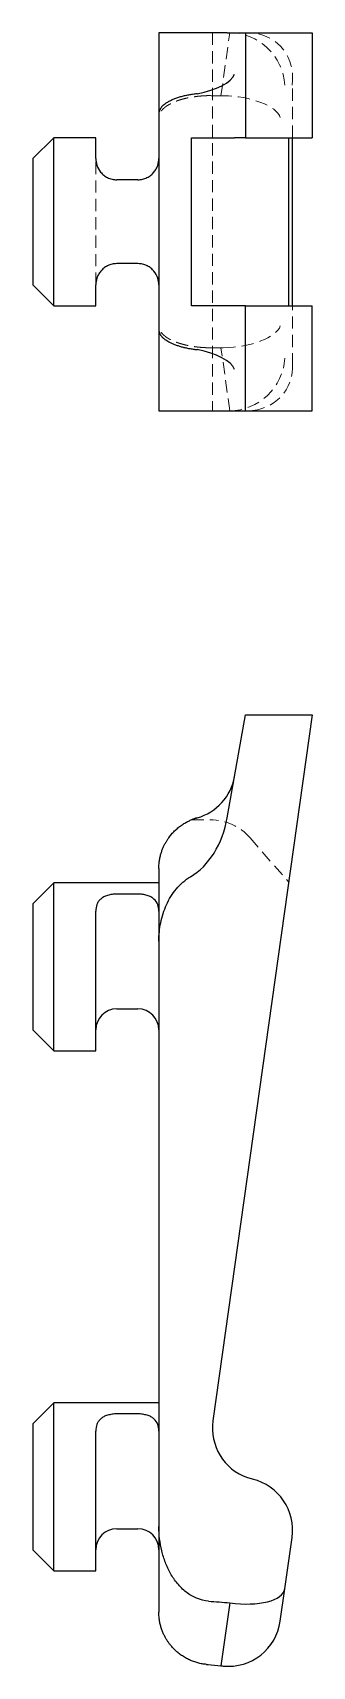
# Model space of a CAD drawing. Header units: millimetres. Extents: x 69 to 243, y 8 to 178.
# Drawn here: x 68.6 to 97.4, y 8.6 to 177.5 of the extents above.
import ezdxf

# ---------------------------------------------------------------- set-up
doc = ezdxf.new("R2010")
doc.units = ezdxf.units.MM
doc.linetypes.add('HIDDEN', pattern=[1.905, 1.27, -0.635])

msp = doc.modelspace()

# ---------------------------------------------------------------- linework, layer by layer
at = {"color": 7, "linetype": 'Continuous', "lineweight": 25}
for p, q in [((88.66, 177.55), (84.87, 177.55)), ((88.66, 177.55), (90.54, 177.55)), ((90.54, 177.55), (97.44, 177.55)), ((90.54, 177.55), (90.54, 166.69)), ((97.44, 177.55), (97.44, 166.69)), ((81.59, 169.19), (81.59, 146.81)), ((70.73, 166.69), (68.56, 164.52)), ((75.07, 166.69), (70.73, 166.69)), ((70.73, 149.31), (70.73, 166.69)), ((75.07, 164.52), (75.07, 166.69)), ((84.95, 149.31), (84.95, 166.69)), ((84.95, 166.69), (85.54, 166.69)), ((85.54, 166.69), (89.41, 166.69)), ((90.54, 166.69), (89.41, 166.69)), ((90.54, 166.69), (97.44, 166.69)), ((95.01, 149.31), (95.01, 166.69)), ((95.41, 149.31), (95.41, 166.69)), ((68.56, 164.52), (68.56, 151.48)), ((79.42, 162.34), (77.25, 162.34)), ((79.42, 153.66), (77.25, 153.66)), ((68.56, 151.48), (70.73, 149.31)), ((75.07, 149.31), (75.07, 151.48)), ((70.73, 149.31), (75.07, 149.31)), ((85.54, 149.31), (84.95, 149.31)), ((89.41, 149.31), (85.54, 149.31)), ((90.54, 149.31), (89.41, 149.31)), ((90.54, 149.31), (97.44, 149.31)), ((90.54, 138.45), (90.54, 149.31)), ((97.44, 138.45), (97.44, 149.31)), ((84.87, 138.45), (88.66, 138.45)), ((88.66, 138.45), (90.54, 138.45)), ((90.54, 138.45), (97.44, 138.45)), ((97.44, 107), (87.18, 33.99)), ((88.66, 96.36), (90.54, 107)), ((90.54, 107), (97.44, 107)), ((70.73, 89.62), (68.56, 87.45)), ((81.59, 89.62), (70.73, 89.62)), ((70.73, 80.93), (70.73, 89.62)), ((79.42, 88.46), (77.25, 88.46)), ((68.56, 87.45), (68.56, 80.93)), ((75.07, 72.25), (75.07, 86.68)), ((81.59, 83.58), (81.59, 23.04)), ((68.56, 80.93), (68.56, 74.42)), ((70.73, 72.25), (70.73, 80.93)), ((77.25, 76.59), (79.42, 76.59)), ((68.56, 74.42), (70.73, 72.25)), ((70.73, 72.25), (75.07, 72.25)), ((70.73, 35.86), (68.56, 33.69)), ((81.59, 35.86), (70.73, 35.86)), ((70.73, 27.17), (70.73, 35.86)), ((79.42, 34.7), (77.25, 34.7)), ((68.56, 33.69), (68.56, 27.17)), ((75.07, 18.48), (75.07, 32.92)), ((68.56, 27.17), (68.56, 20.66)), ((70.73, 18.48), (70.73, 27.17)), ((77.25, 22.83), (79.42, 22.83)), ((68.56, 20.66), (70.73, 18.48)), ((94.61, 16.62), (95.36, 21.93)), ((70.73, 18.48), (75.07, 18.48)), ((94.14, 13.27), (94.61, 16.62)), ((88.92, 15.17), (88.01, 8.64))]:
    msp.add_line(p, q, dxfattribs=at)
at = {"color": 7, "linetype": 'HIDDEN', "lineweight": 18}
for p, q in [((87.13, 177.55), (87.13, 138.45)), ((88.01, 171.03), (88.92, 177.55)), ((95.41, 166.69), (95.41, 172.87)), ((75.07, 151.48), (75.07, 164.52)), ((95.41, 143.13), (95.41, 149.31)), ((88.92, 138.45), (88.01, 144.97)), ((84.95, 96.14), (86.92, 96.14)), ((91.02, 94.27), (95.01, 89.69))]:
    msp.add_line(p, q, dxfattribs=at)
at = {"color": 7, "linetype": 'Continuous', "lineweight": 25}
for centre, radius, start, end in [((84.07, 101.57), 5.43, 285.7954, 350), ((87.02, 91.12), 5.43, 105.7954, 112.41), ((77.25, 74.42), 2.17, 90, 180), ((79.42, 74.42), 2.17, 0, 90), ((92.56, 33.23), 5.43, 172, 250.463), ((89.98, 22.68), 5.43, 352, 76.2608), ((77.25, 20.66), 2.17, 90, 180), ((79.42, 20.66), 2.17, 0, 90), ((88.76, 14.03), 5.43, 264.4794, 352)]:
    msp.add_arc(centre, radius, start, end, dxfattribs=at)
at = {"color": 7, "linetype": 'HIDDEN', "lineweight": 18}
msp.add_arc((86.92, 90.71), 5.43, 41, 90, dxfattribs=at)
for centre, major_axis, ratio, start_param, end_param in [((89.23, 172.12), (-3.65, 4.2), 0.943323, 4.025561, 5.596357), ((89.98, 172.12), (4.1, 4.1), 0.869287, 5.427974, 6.898603), ((88.76, 168.77), (5.43, -0.38), 0.411352, 0.168383, 1.695905), ((88.76, 147.23), (5.43, 0.38), 0.411352, 4.587281, 6.114802), ((89.23, 143.88), (3.65, 4.2), 0.943323, 3.828421, 5.399217), ((89.98, 143.88), (4.1, -4.1), 0.869287, 5.667768, 7.138397)]:
    msp.add_ellipse(centre, major_axis=major_axis, ratio=ratio, start_param=start_param, end_param=end_param, dxfattribs=at)
at = {"color": 7, "linetype": 'Continuous', "lineweight": 25}
for centre, major_axis, ratio, start_param, end_param in [((84.07, 173.28), (5.43, 0.47), 0.409737, 4.95224, 6.07282), ((84.07, 142.72), (5.43, -0.47), 0.409737, 0.210365, 1.330946), ((83.31, 97.3), (-1.34, -7.62), 0.701674, 0.533135, 1.570796), ((89.23, 17.38), (5.38, -0.76), 0.411352, 4.712389, 6.283185)]:
    msp.add_ellipse(centre, major_axis=major_axis, ratio=ratio, start_param=start_param, end_param=end_param, dxfattribs=at)
for points in [[(81.59, 177.55), (81.59, 174.74), (81.59, 171.95), (81.59, 169.19)], [(85.54, 171.24), (85.5, 171.23), (85.46, 171.22), (85.41, 171.22)], [(81.59, 146.81), (81.59, 144.05), (81.59, 141.26), (81.59, 138.45)], [(85.41, 144.78), (85.46, 144.78), (85.5, 144.77), (85.54, 144.76)], [(85.41, 96.31), (85.46, 96.32), (85.5, 96.33), (85.54, 96.34)], [(81.59, 91.12), (81.59, 88.58), (81.59, 86.07), (81.59, 83.58)], [(81.59, 23.04), (81.59, 20.09), (81.59, 17.14), (81.59, 14.19)], [(86.71, 15.34), (87.46, 15.28), (88.2, 15.22), (88.92, 15.17)], [(86.5, 8.79), (86.56, 8.78), (86.62, 8.78), (86.68, 8.77)], [(86.68, 8.77), (87.12, 8.73), (87.57, 8.69), (88.01, 8.64)], [(88.01, 8.64), (88.08, 8.64), (88.16, 8.63), (88.24, 8.62)]]:
    msp.add_open_spline(points, degree=3, dxfattribs=at)
for points, knots in [([(84.87, 177.55), (84.59, 177.55), (84.33, 177.55), (83.84, 177.55), (83.61, 177.55), (82.98, 177.55), (82.65, 177.55), (82.25, 177.55), (82.13, 177.55), (81.93, 177.55), (81.85, 177.55), (81.66, 177.55), (81.59, 177.55), (81.59, 177.55)], [0, 0, 0, 0, 0.125, 0.125, 0.25, 0.25, 0.5, 0.5, 0.625, 0.625, 0.75, 0.75, 1, 1, 1, 1]), ([(85.41, 171.22), (85.34, 171.21), (85.19, 171.19), (84.97, 171.15), (84.76, 171.12), (84.54, 171.07), (84.32, 171.03), (84.11, 170.98), (83.91, 170.93), (83.7, 170.87), (83.51, 170.8), (83.31, 170.74), (83.13, 170.67), (82.95, 170.59), (82.78, 170.51), (82.62, 170.43), (82.46, 170.34), (82.31, 170.24), (82.15, 170.13), (82.01, 170), (81.87, 169.86), (81.76, 169.71), (81.67, 169.55), (81.6, 169.37), (81.6, 169.25), (81.59, 169.19)], [0, 0, 0, 0, 0.03243, 0.065325, 0.098694, 0.132544, 0.166884, 0.201721, 0.237062, 0.272914, 0.309282, 0.346174, 0.383594, 0.42155, 0.460045, 0.499086, 0.537879, 0.58088, 0.628095, 0.679525, 0.735176, 0.795047, 0.859141, 0.927458, 1, 1, 1, 1]), ([(75.07, 164.52), (75.07, 164.3), (75.11, 164.07), (75.27, 163.59), (75.39, 163.35), (75.67, 163.01), (75.78, 162.91), (76.02, 162.72), (76.15, 162.63), (76.44, 162.49), (76.59, 162.44), (76.91, 162.36), (77.08, 162.34), (77.25, 162.34)], [0, 0, 0, 0, 0.25, 0.25, 0.5, 0.5, 0.625, 0.625, 0.75, 0.75, 0.875, 0.875, 1, 1, 1, 1]), ([(79.42, 162.34), (79.59, 162.34), (79.75, 162.36), (80.07, 162.44), (80.22, 162.49), (80.51, 162.63), (80.65, 162.72), (80.89, 162.91), (80.99, 163.01), (81.18, 163.24), (81.26, 163.35), (81.39, 163.59), (81.44, 163.71), (81.56, 164.06), (81.59, 164.3), (81.59, 164.52)], [0, 0, 0, 0, 0.125, 0.125, 0.25, 0.25, 0.375, 0.375, 0.5, 0.5, 0.625, 0.625, 0.75, 0.75, 1, 1, 1, 1]), ([(77.25, 153.66), (77.08, 153.66), (76.92, 153.64), (76.6, 153.56), (76.44, 153.51), (76.15, 153.37), (76.02, 153.28), (75.78, 153.09), (75.67, 152.99), (75.49, 152.76), (75.41, 152.65), (75.28, 152.41), (75.23, 152.29), (75.11, 151.94), (75.07, 151.7), (75.07, 151.48)], [0, 0, 0, 0, 0.125, 0.125, 0.25, 0.25, 0.375, 0.375, 0.5, 0.5, 0.625, 0.625, 0.75, 0.75, 1, 1, 1, 1]), ([(81.59, 151.48), (81.59, 151.7), (81.56, 151.93), (81.4, 152.41), (81.27, 152.65), (80.99, 152.99), (80.89, 153.09), (80.65, 153.28), (80.51, 153.37), (80.23, 153.51), (80.07, 153.56), (79.75, 153.64), (79.59, 153.66), (79.42, 153.66)], [0, 0, 0, 0, 0.25, 0.25, 0.5, 0.5, 0.625, 0.625, 0.75, 0.75, 0.875, 0.875, 1, 1, 1, 1]), ([(81.59, 146.81), (81.59, 146.78), (81.59, 146.72), (81.61, 146.63), (81.63, 146.55), (81.66, 146.47), (81.7, 146.39), (81.75, 146.31), (81.8, 146.23), (81.85, 146.16), (81.91, 146.1), (81.98, 146.03), (82.04, 145.97), (82.11, 145.91), (82.18, 145.85), (82.26, 145.8), (82.33, 145.75), (82.4, 145.7), (82.47, 145.65), (82.54, 145.61), (82.68, 145.54), (82.9, 145.43), (83.21, 145.3), (83.55, 145.18), (83.9, 145.07), (84.27, 144.98), (84.64, 144.9), (85.02, 144.84), (85.29, 144.8), (85.41, 144.78)], [0, 0, 0, 0, 0.034891, 0.068833, 0.101828, 0.133875, 0.164975, 0.195128, 0.224333, 0.252591, 0.279902, 0.306266, 0.331685, 0.356156, 0.379682, 0.402263, 0.423898, 0.444589, 0.464335, 0.483137, 0.500997, 0.56894, 0.635228, 0.69989, 0.762957, 0.824463, 0.884446, 0.942944, 1, 1, 1, 1]), ([(81.59, 138.45), (81.59, 138.45), (81.66, 138.45), (81.85, 138.45), (81.94, 138.45), (82.13, 138.45), (82.25, 138.45), (82.51, 138.45), (82.66, 138.45), (83, 138.45), (83.19, 138.45), (83.61, 138.45), (83.83, 138.45), (84.32, 138.45), (84.59, 138.45), (84.87, 138.45)], [0, 0, 0, 0, 0.25, 0.25, 0.375, 0.375, 0.5, 0.5, 0.625, 0.625, 0.75, 0.75, 0.875, 0.875, 1, 1, 1, 1]), ([(81.59, 91.12), (81.59, 91.2), (81.59, 91.35), (81.61, 91.58), (81.63, 91.8), (81.66, 92.01), (81.7, 92.22), (81.75, 92.42), (81.8, 92.61), (81.85, 92.79), (81.91, 92.97), (81.98, 93.13), (82.04, 93.29), (82.11, 93.44), (82.18, 93.59), (82.26, 93.72), (82.33, 93.85), (82.4, 93.97), (82.47, 94.09), (82.54, 94.19), (82.68, 94.39), (82.9, 94.66), (83.21, 95), (83.55, 95.3), (83.9, 95.57), (84.27, 95.81), (84.64, 96.01), (85.02, 96.18), (85.29, 96.26), (85.41, 96.31)], [0, 0, 0, 0, 0.034891, 0.068833, 0.101828, 0.133875, 0.164975, 0.195128, 0.224333, 0.252591, 0.279902, 0.306266, 0.331685, 0.356156, 0.379682, 0.402263, 0.423898, 0.444589, 0.464335, 0.483137, 0.500997, 0.56894, 0.635228, 0.69989, 0.762957, 0.824463, 0.884446, 0.942944, 1, 1, 1, 1]), ([(81.59, 83.58), (81.59, 84.23), (81.66, 84.87), (81.85, 85.82), (81.94, 86.14), (82.13, 86.76), (82.25, 87.06), (82.51, 87.65), (82.66, 87.93), (83, 88.48), (83.19, 88.75), (83.61, 89.25), (83.83, 89.48), (84.32, 89.9), (84.59, 90.1), (84.87, 90.26)], [0, 0, 0, 0, 0.25, 0.25, 0.375, 0.375, 0.5, 0.5, 0.625, 0.625, 0.75, 0.75, 0.875, 0.875, 1, 1, 1, 1]), ([(77.25, 88.46), (77.08, 88.46), (76.92, 88.45), (76.6, 88.4), (76.44, 88.37), (76.15, 88.29), (76.02, 88.23), (75.78, 88.11), (75.67, 88.03), (75.49, 87.87), (75.41, 87.78), (75.28, 87.59), (75.23, 87.49), (75.11, 87.16), (75.07, 86.93), (75.07, 86.68)], [0, 0, 0, 0, 0.125, 0.125, 0.25, 0.25, 0.375, 0.375, 0.5, 0.5, 0.625, 0.625, 0.75, 0.75, 1, 1, 1, 1]), ([(81.59, 86.68), (81.59, 86.93), (81.56, 87.16), (81.4, 87.6), (81.27, 87.79), (80.99, 88.03), (80.89, 88.11), (80.65, 88.23), (80.51, 88.28), (80.23, 88.37), (80.07, 88.4), (79.75, 88.45), (79.59, 88.46), (79.42, 88.46)], [0, 0, 0, 0, 0.25, 0.25, 0.5, 0.5, 0.625, 0.625, 0.75, 0.75, 0.875, 0.875, 1, 1, 1, 1]), ([(77.25, 34.7), (77.08, 34.7), (76.92, 34.69), (76.6, 34.64), (76.44, 34.61), (76.15, 34.52), (76.02, 34.47), (75.78, 34.34), (75.67, 34.27), (75.49, 34.11), (75.41, 34.02), (75.28, 33.83), (75.23, 33.73), (75.11, 33.4), (75.07, 33.17), (75.07, 32.92)], [0, 0, 0, 0, 0.125, 0.125, 0.25, 0.25, 0.375, 0.375, 0.5, 0.5, 0.625, 0.625, 0.75, 0.75, 1, 1, 1, 1]), ([(81.59, 32.92), (81.59, 33.17), (81.56, 33.4), (81.4, 33.83), (81.27, 34.03), (80.99, 34.27), (80.89, 34.34), (80.65, 34.47), (80.51, 34.52), (80.23, 34.61), (80.07, 34.64), (79.75, 34.69), (79.59, 34.7), (79.42, 34.7)], [0, 0, 0, 0, 0.25, 0.25, 0.5, 0.5, 0.625, 0.625, 0.75, 0.75, 0.875, 0.875, 1, 1, 1, 1]), ([(91.27, 27.96), (91.11, 28), (90.95, 28.04), (90.78, 28.1), (90.76, 28.11), (90.74, 28.12)], [-0.3683921, -0.3683921, -0.3683921, -0.3683921, -0.34702402, -0.34702402, -0.34439366, -0.34439366, -0.34439366, -0.34439366]), ([(86.71, 15.34), (86.29, 15.38), (85.88, 15.48), (85.3, 15.72), (85.11, 15.82), (84.75, 16.03), (84.57, 16.15), (84.24, 16.41), (84.08, 16.55), (83.78, 16.85), (83.64, 17), (83.24, 17.49), (83, 17.83), (82.59, 18.57), (82.41, 18.95), (82.12, 19.73), (81.99, 20.13), (81.79, 20.94), (81.72, 21.36), (81.62, 22.2), (81.59, 22.62), (81.59, 23.04)], [0, 0, 0, 0, 0.125, 0.125, 0.1875, 0.1875, 0.25, 0.25, 0.3125, 0.3125, 0.375, 0.375, 0.5, 0.5, 0.625, 0.625, 0.75, 0.75, 0.875, 0.875, 1, 1, 1, 1]), ([(86.5, 8.79), (86.43, 8.8), (86.28, 8.81), (86.06, 8.85), (85.84, 8.89), (85.62, 8.95), (85.4, 9.01), (85.18, 9.08), (84.96, 9.17), (84.75, 9.26), (84.54, 9.36), (84.33, 9.48), (84.12, 9.6), (83.92, 9.73), (83.73, 9.87), (83.54, 10.03), (83.35, 10.19), (83.17, 10.36), (83, 10.54), (82.83, 10.74), (82.65, 10.96), (82.48, 11.21), (82.31, 11.48), (82.15, 11.78), (82, 12.11), (81.86, 12.48), (81.75, 12.87), (81.66, 13.29), (81.6, 13.73), (81.59, 14.04), (81.59, 14.19)], [0, 0, 0, 0, 0.026543, 0.053318, 0.080334, 0.107598, 0.135118, 0.162902, 0.190957, 0.21929, 0.247907, 0.276817, 0.306024, 0.335535, 0.365357, 0.395494, 0.425954, 0.456741, 0.487861, 0.520195, 0.55536, 0.593364, 0.634211, 0.677904, 0.724448, 0.773845, 0.826097, 0.881206, 0.939173, 1, 1, 1, 1])]:
    msp.add_open_spline(points, degree=3, knots=knots, dxfattribs=at)
at = {"color": 7, "linetype": 'HIDDEN', "lineweight": 18}
for points, knots in [([(86.5, 171.03), (86.43, 171.03), (86.28, 171.02), (86.05, 171.01), (85.83, 170.99), (85.6, 170.97), (85.38, 170.94), (85.16, 170.91), (84.93, 170.87), (84.72, 170.83), (84.5, 170.79), (84.29, 170.74), (84.08, 170.69), (83.87, 170.63), (83.67, 170.57), (83.48, 170.5), (83.29, 170.43), (83.11, 170.35), (82.94, 170.27), (82.78, 170.19), (82.62, 170.1), (82.45, 170), (82.29, 169.89), (82.14, 169.77), (81.99, 169.63), (81.86, 169.48), (81.75, 169.32), (81.66, 169.15), (81.6, 168.97), (81.59, 168.84), (81.59, 168.78)], [0, 0, 0, 0, 0.02703, 0.054324, 0.081891, 0.109738, 0.13787, 0.166292, 0.195007, 0.224019, 0.253331, 0.282946, 0.312869, 0.343104, 0.373658, 0.40454, 0.435762, 0.467341, 0.499288, 0.530685, 0.564895, 0.601929, 0.641793, 0.684489, 0.730016, 0.778368, 0.829537, 0.883522, 0.940332, 1, 1, 1, 1]), ([(86.5, 144.97), (86.43, 144.97), (86.28, 144.98), (86.06, 144.99), (85.84, 145.01), (85.62, 145.03), (85.4, 145.06), (85.18, 145.09), (84.96, 145.13), (84.75, 145.16), (84.54, 145.21), (84.33, 145.25), (84.12, 145.31), (83.92, 145.36), (83.73, 145.42), (83.54, 145.48), (83.35, 145.55), (83.17, 145.62), (83, 145.7), (82.83, 145.78), (82.65, 145.87), (82.48, 145.98), (82.31, 146.09), (82.15, 146.22), (82, 146.36), (81.86, 146.51), (81.75, 146.67), (81.66, 146.84), (81.6, 147.03), (81.59, 147.16), (81.59, 147.22)], [0, 0, 0, 0, 0.026543, 0.053318, 0.080334, 0.107598, 0.135118, 0.162902, 0.190957, 0.21929, 0.247907, 0.276817, 0.306024, 0.335535, 0.365357, 0.395494, 0.425954, 0.456741, 0.487861, 0.520195, 0.55536, 0.593364, 0.634211, 0.677904, 0.724448, 0.773845, 0.826097, 0.881206, 0.939173, 1, 1, 1, 1])]:
    msp.add_open_spline(points, degree=3, knots=knots, dxfattribs=at)
for points in [[(86.68, 171.04), (86.62, 171.04), (86.56, 171.04), (86.5, 171.03)], [(86.68, 171.04), (87.12, 171.03), (87.57, 171.03), (88.01, 171.03)], [(88.01, 171.03), (88.08, 171.03), (88.16, 171.03), (88.24, 171.03)], [(86.5, 144.97), (86.56, 144.96), (86.62, 144.96), (86.68, 144.96)], [(86.68, 144.96), (87.12, 144.97), (87.57, 144.97), (88.01, 144.97)], [(88.01, 144.97), (88.08, 144.97), (88.16, 144.97), (88.24, 144.97)]]:
    msp.add_open_spline(points, degree=3, dxfattribs=at)

doc.saveas('drawing.dxf')
